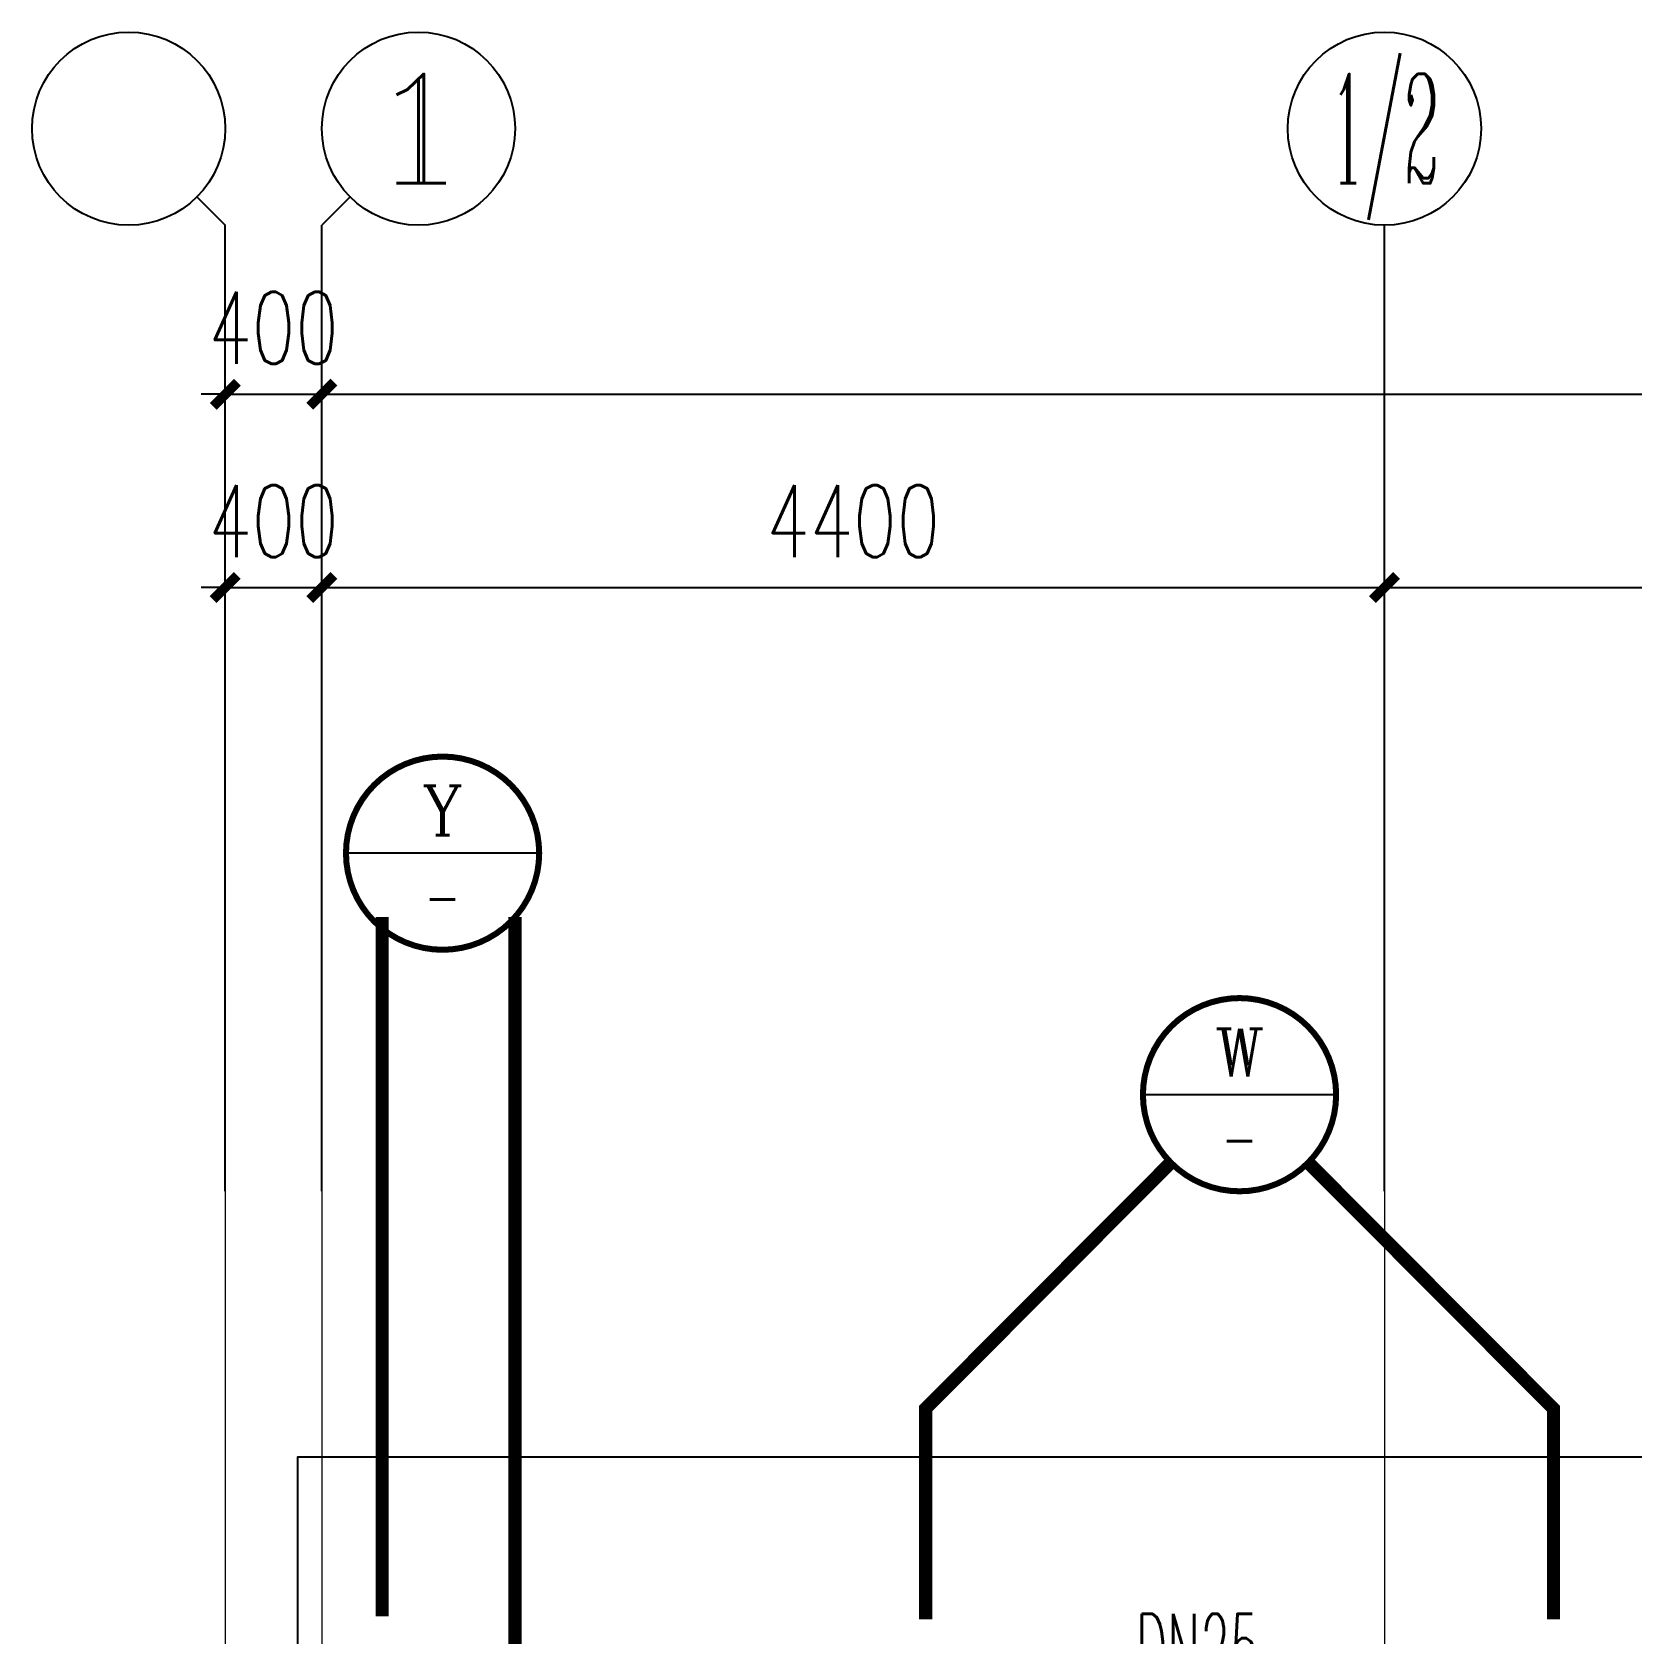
# Model space of a CAD drawing. Extents: x 1031190 to 1725648, y 733081 to 1571294.
# Drawn here: x 1291988 to 1298613, y 1155723 to 1162356 of the extents above; entities that cross this region are included whole.
import ezdxf
from ezdxf.enums import TextEntityAlignment as Align

# ---------------------------------------------------------------- set-up
doc = ezdxf.new("R2010")
doc.units = 0
doc.header["$LTSCALE"] = 1000
doc.header["$MEASUREMENT"] = 0
doc.linetypes.add('ACAD_ISO10W100', pattern=[18.5, 12, -3, 0.5, -3])
doc.linetypes.add('DOTE', pattern=[2.42, 2, -0.2, 0.02, -0.2])
for name, color, linetype in [('A-EQPM-MECH', 191, 'Continuous'), ('AXIS', 3, 'Continuous'), ('AXIS_TEXT', 4, 'Continuous'), ('C-AXIS(轴号)', 3, 'Continuous'), ('C-AXIS-T(字)', 7, 'Continuous'), ('DIM_雨水', 3, 'Continuous'), ('PIPE-污水', 2, 'W'), ('PIPE-雨水', 4, 'Y'), ('TEXT_不分区给水', 7, 'Continuous')]:
    doc.layers.add(name, color=color, linetype=linetype)
doc.layers.add('DOTE', color=19, linetype='DOTE', lineweight=9)
doc.styles.add('_TCH_AXIS', font='COMPLEX', dxfattribs={"bigfont": 'GBCBIG'})
doc.styles.add('_TCH_DIM_T3', font='SIMPLEX', dxfattribs={"width": 0.705882, "bigfont": 'GBCBIG'})
doc.styles.add('_TWT_CIRCLE', font='COMPLEX', dxfattribs={"width": 1.1, "height": 3.5, "bigfont": 'HZTXT'})
doc.styles.add('_TWT_PIPEDN', font='SIMPLEX.shx', dxfattribs={"width": 0.6, "oblique": 10, "height": 3, "bigfont": 'HZTXT.shx'})
doc.styles.add('COMPLEX', font='COMPLEX')
doc.styles.get("Standard").update_dxf_attribs({"font": 'gbenor.shx', "bigfont": 'gbcbig.shx'})
doc.linetypes.add('W', pattern='A,3,-0.2,["W",Standard,S=0.25,R=0,X=-0.1,Y=-0.115],-0.2', length=3.4)
doc.linetypes.add('Y', pattern='A,2,-0.2,["Y",Standard,S=0.4,R=0,X=-0.1,Y=-0.115],-0.35', length=2.55)
doc.dimstyles.new('_TCH_ARCH&&100', dxfattribs={"dimtxt": 297.5, "dimasz": 100, "dimexe": 250, "dimexo": 300, "dimgap": 126.25, "dimtad": 1, "dimdec": 0, "dimzin": 0, "dimdsep": 46, "dimtxsty": '_TCH_DIM_T3', "dimblk": 'ARCHTICK', "dimcen": 0.09, "dimclrt": 7, "dimazin": 2, "dimtfac": 1, "dimtdec": 0, "dimtix": 1, "dimtmove": 2, "dimatfit": 3, "dimfxl": 0, "dimtolj": 1, "dimtzin": 0, "dimarcsym": 0})

# ---------------------------------------------------------------- blocks, each defined once
blk = doc.blocks.new('_ArchTick')
at = {"color": 0, "linetype": 'ByBlock', "const_width": 0.4}
blk.add_lwpolyline([(-0.5, -0.5), (0.5, 0.5)], dxfattribs=at)
blk = doc.blocks.new('*D1074')
at = {"layer": 'AXIS', "color": 0, "lineweight": -2}
for p, q in [((1293187.7, 1157856.1), (1293187.7, 1161106.1)), ((1365187.7, 1157856.1), (1365187.7, 1161106.1)), ((1293187.7, 1160856.1), (1365187.7, 1160856.1))]:
    blk.add_line(p, q, dxfattribs=at)
at = {"layer": 'Defpoints', "color": 0}
for p in [(1365187.7, 1160856.1), (1293187.7, 1157556.1), (1365187.7, 1157556.1)]:
    blk.add_point(p, dxfattribs=at)
at = {"layer": 'AXIS', "color": 0, "lineweight": -2, "xscale": 100, "yscale": 100, "zscale": 100, "rotation": 180}
blk.add_blockref('_ArchTick', (1293187.7, 1160856.1), dxfattribs=at)
at = {"layer": 'AXIS', "color": 0, "lineweight": -2, "xscale": 100, "yscale": 100, "zscale": 100}
blk.add_blockref('_ArchTick', (1365187.7, 1160856.1), dxfattribs=at)
at = {"layer": 'AXIS', "color": 7, "insert": (1329187.7, 1161131.1), "char_height": 297.5, "attachment_point": 5, "style": '_TCH_DIM_T3'}
blk.add_mtext('\\A1;72000', dxfattribs=at)
blk = doc.blocks.new('*D1075')
at = {"layer": 'AXIS', "color": 0, "lineweight": -2}
for p, q in [((1292787.7, 1157856.1), (1292787.7, 1161106.1)), ((1293187.7, 1157856.1), (1293187.7, 1161106.1)), ((1292787.7, 1160856.1), (1292687.7, 1160856.1)), ((1292787.7, 1160856.1), (1293187.7, 1160856.1)), ((1293187.7, 1160856.1), (1293287.7, 1160856.1))]:
    blk.add_line(p, q, dxfattribs=at)
at = {"layer": 'Defpoints', "color": 0}
for p in [(1293187.7, 1160856.1), (1292787.7, 1157556.1), (1293187.7, 1157556.1)]:
    blk.add_point(p, dxfattribs=at)
at = {"layer": 'AXIS', "color": 0, "lineweight": -2, "xscale": 100, "yscale": 100, "zscale": 100}
blk.add_blockref('_ArchTick', (1292787.7, 1160856.1), dxfattribs=at)
at = {"layer": 'AXIS', "color": 0, "lineweight": -2, "xscale": 100, "yscale": 100, "zscale": 100, "rotation": 180}
blk.add_blockref('_ArchTick', (1293187.7, 1160856.1), dxfattribs=at)
at = {"layer": 'AXIS', "color": 7, "insert": (1292987.7, 1161131.1), "char_height": 297.5, "attachment_point": 5, "style": '_TCH_DIM_T3'}
blk.add_mtext('\\A1;400', dxfattribs=at)
blk = doc.blocks.new('*D1076')
at = {"layer": 'AXIS', "color": 0, "lineweight": -2}
for p, q in [((1292787.7, 1157856.1), (1292787.7, 1160306.1)), ((1293187.7, 1157856.1), (1293187.7, 1160306.1)), ((1292787.7, 1160056.1), (1292687.7, 1160056.1)), ((1292787.7, 1160056.1), (1293187.7, 1160056.1)), ((1293187.7, 1160056.1), (1293287.7, 1160056.1))]:
    blk.add_line(p, q, dxfattribs=at)
at = {"layer": 'Defpoints', "color": 0}
for p in [(1293187.7, 1160056.1), (1292787.7, 1157556.1), (1293187.7, 1157556.1)]:
    blk.add_point(p, dxfattribs=at)
at = {"layer": 'AXIS', "color": 0, "lineweight": -2, "xscale": 100, "yscale": 100, "zscale": 100}
blk.add_blockref('_ArchTick', (1292787.7, 1160056.1), dxfattribs=at)
at = {"layer": 'AXIS', "color": 0, "lineweight": -2, "xscale": 100, "yscale": 100, "zscale": 100, "rotation": 180}
blk.add_blockref('_ArchTick', (1293187.7, 1160056.1), dxfattribs=at)
at = {"layer": 'AXIS', "color": 7, "insert": (1292987.7, 1160331.1), "char_height": 297.5, "attachment_point": 5, "style": '_TCH_DIM_T3'}
blk.add_mtext('\\A1;400', dxfattribs=at)
blk = doc.blocks.new('*D1077')
at = {"layer": 'AXIS', "color": 0, "lineweight": -2}
for p, q in [((1293187.7, 1157856.1), (1293187.7, 1160306.1)), ((1297587.7, 1157856.1), (1297587.7, 1160306.1)), ((1293187.7, 1160056.1), (1297587.7, 1160056.1))]:
    blk.add_line(p, q, dxfattribs=at)
at = {"layer": 'Defpoints', "color": 0}
for p in [(1297587.7, 1160056.1), (1293187.7, 1157556.1), (1297587.7, 1157556.1)]:
    blk.add_point(p, dxfattribs=at)
at = {"layer": 'AXIS', "color": 0, "lineweight": -2, "xscale": 100, "yscale": 100, "zscale": 100, "rotation": 180}
blk.add_blockref('_ArchTick', (1293187.7, 1160056.1), dxfattribs=at)
at = {"layer": 'AXIS', "color": 0, "lineweight": -2, "xscale": 100, "yscale": 100, "zscale": 100}
blk.add_blockref('_ArchTick', (1297587.7, 1160056.1), dxfattribs=at)
at = {"layer": 'AXIS', "color": 7, "insert": (1295387.7, 1160331.1), "char_height": 297.5, "attachment_point": 5, "style": '_TCH_DIM_T3'}
blk.add_mtext('\\A1;4400', dxfattribs=at)
blk = doc.blocks.new('*D1078')
at = {"layer": 'AXIS', "color": 0, "lineweight": -2}
for p, q in [((1297587.7, 1157856.1), (1297587.7, 1160306.1)), ((1301787.7, 1157856.1), (1301787.7, 1160306.1)), ((1297587.7, 1160056.1), (1301787.7, 1160056.1))]:
    blk.add_line(p, q, dxfattribs=at)
at = {"layer": 'Defpoints', "color": 0}
for p in [(1301787.7, 1160056.1), (1297587.7, 1157556.1), (1301787.7, 1157556.1)]:
    blk.add_point(p, dxfattribs=at)
at = {"layer": 'AXIS', "color": 0, "lineweight": -2, "xscale": 100, "yscale": 100, "zscale": 100, "rotation": 180}
blk.add_blockref('_ArchTick', (1297587.7, 1160056.1), dxfattribs=at)
at = {"layer": 'AXIS', "color": 0, "lineweight": -2, "xscale": 100, "yscale": 100, "zscale": 100}
blk.add_blockref('_ArchTick', (1301787.7, 1160056.1), dxfattribs=at)
at = {"layer": 'AXIS', "color": 7, "insert": (1299687.7, 1160331.1), "char_height": 297.5, "attachment_point": 5, "style": '_TCH_DIM_T3'}
blk.add_mtext('\\A1;4200', dxfattribs=at)
blk = doc.blocks.new('_AXISO')
blk.add_circle((0, 0), 0.5)
at = {"layer": 'AXIS_TEXT', "style": 'COMPLEX', "width": 1.041667}
blk.add_attdef('A', text='', height=0.56, dxfattribs=at).set_placement((-0.25, -0.28), (0.25, -0.28), align=Align.FIT)
blk = doc.blocks.new('*D1313')
at = {"layer": 'AXIS', "color": 0, "lineweight": -2}
for p, q in [((1293187.7, 1157856.1), (1293187.7, 1161106.1)), ((1365187.7, 1157856.1), (1365187.7, 1161106.1)), ((1293187.7, 1160856.1), (1365187.7, 1160856.1))]:
    blk.add_line(p, q, dxfattribs=at)
at = {"layer": 'Defpoints', "color": 0}
for p in [(1365187.7, 1160856.1), (1293187.7, 1157556.1), (1365187.7, 1157556.1)]:
    blk.add_point(p, dxfattribs=at)
at = {"layer": 'AXIS', "color": 0, "lineweight": -2, "xscale": 100, "yscale": 100, "zscale": 100, "rotation": 180}
blk.add_blockref('_ArchTick', (1293187.7, 1160856.1), dxfattribs=at)
at = {"layer": 'AXIS', "color": 0, "lineweight": -2, "xscale": 100, "yscale": 100, "zscale": 100}
blk.add_blockref('_ArchTick', (1365187.7, 1160856.1), dxfattribs=at)
at = {"layer": 'AXIS', "color": 7, "insert": (1329187.7, 1161131.1), "char_height": 297.5, "attachment_point": 5, "style": '_TCH_DIM_T3'}
blk.add_mtext('\\A1;72000', dxfattribs=at)
blk = doc.blocks.new('*D1314')
at = {"layer": 'AXIS', "color": 0, "lineweight": -2}
for p, q in [((1292787.7, 1157856.1), (1292787.7, 1161106.1)), ((1293187.7, 1157856.1), (1293187.7, 1161106.1)), ((1292787.7, 1160856.1), (1292687.7, 1160856.1)), ((1292787.7, 1160856.1), (1293187.7, 1160856.1)), ((1293187.7, 1160856.1), (1293287.7, 1160856.1))]:
    blk.add_line(p, q, dxfattribs=at)
at = {"layer": 'Defpoints', "color": 0}
for p in [(1293187.7, 1160856.1), (1292787.7, 1157556.1), (1293187.7, 1157556.1)]:
    blk.add_point(p, dxfattribs=at)
at = {"layer": 'AXIS', "color": 0, "lineweight": -2, "xscale": 100, "yscale": 100, "zscale": 100}
blk.add_blockref('_ArchTick', (1292787.7, 1160856.1), dxfattribs=at)
at = {"layer": 'AXIS', "color": 0, "lineweight": -2, "xscale": 100, "yscale": 100, "zscale": 100, "rotation": 180}
blk.add_blockref('_ArchTick', (1293187.7, 1160856.1), dxfattribs=at)
at = {"layer": 'AXIS', "color": 7, "insert": (1292987.7, 1161131.1), "char_height": 297.5, "attachment_point": 5, "style": '_TCH_DIM_T3'}
blk.add_mtext('\\A1;400', dxfattribs=at)
blk = doc.blocks.new('*D1315')
at = {"layer": 'AXIS', "color": 0, "lineweight": -2}
for p, q in [((1292787.7, 1157856.1), (1292787.7, 1160306.1)), ((1293187.7, 1157856.1), (1293187.7, 1160306.1)), ((1292787.7, 1160056.1), (1292687.7, 1160056.1)), ((1292787.7, 1160056.1), (1293187.7, 1160056.1)), ((1293187.7, 1160056.1), (1293287.7, 1160056.1))]:
    blk.add_line(p, q, dxfattribs=at)
at = {"layer": 'Defpoints', "color": 0}
for p in [(1293187.7, 1160056.1), (1292787.7, 1157556.1), (1293187.7, 1157556.1)]:
    blk.add_point(p, dxfattribs=at)
at = {"layer": 'AXIS', "color": 0, "lineweight": -2, "xscale": 100, "yscale": 100, "zscale": 100}
blk.add_blockref('_ArchTick', (1292787.7, 1160056.1), dxfattribs=at)
at = {"layer": 'AXIS', "color": 0, "lineweight": -2, "xscale": 100, "yscale": 100, "zscale": 100, "rotation": 180}
blk.add_blockref('_ArchTick', (1293187.7, 1160056.1), dxfattribs=at)
at = {"layer": 'AXIS', "color": 7, "insert": (1292987.7, 1160331.1), "char_height": 297.5, "attachment_point": 5, "style": '_TCH_DIM_T3'}
blk.add_mtext('\\A1;400', dxfattribs=at)
blk = doc.blocks.new('*D1316')
at = {"layer": 'AXIS', "color": 0, "lineweight": -2}
for p, q in [((1293187.7, 1157856.1), (1293187.7, 1160306.1)), ((1297587.7, 1157856.1), (1297587.7, 1160306.1)), ((1293187.7, 1160056.1), (1297587.7, 1160056.1))]:
    blk.add_line(p, q, dxfattribs=at)
at = {"layer": 'Defpoints', "color": 0}
for p in [(1297587.7, 1160056.1), (1293187.7, 1157556.1), (1297587.7, 1157556.1)]:
    blk.add_point(p, dxfattribs=at)
at = {"layer": 'AXIS', "color": 0, "lineweight": -2, "xscale": 100, "yscale": 100, "zscale": 100, "rotation": 180}
blk.add_blockref('_ArchTick', (1293187.7, 1160056.1), dxfattribs=at)
at = {"layer": 'AXIS', "color": 0, "lineweight": -2, "xscale": 100, "yscale": 100, "zscale": 100}
blk.add_blockref('_ArchTick', (1297587.7, 1160056.1), dxfattribs=at)
at = {"layer": 'AXIS', "color": 7, "insert": (1295387.7, 1160331.1), "char_height": 297.5, "attachment_point": 5, "style": '_TCH_DIM_T3'}
blk.add_mtext('\\A1;4400', dxfattribs=at)
blk = doc.blocks.new('*D1317')
at = {"layer": 'AXIS', "color": 0, "lineweight": -2}
for p, q in [((1297587.7, 1157856.1), (1297587.7, 1160306.1)), ((1301787.7, 1157856.1), (1301787.7, 1160306.1)), ((1297587.7, 1160056.1), (1301787.7, 1160056.1))]:
    blk.add_line(p, q, dxfattribs=at)
at = {"layer": 'Defpoints', "color": 0}
for p in [(1301787.7, 1160056.1), (1297587.7, 1157556.1), (1301787.7, 1157556.1)]:
    blk.add_point(p, dxfattribs=at)
at = {"layer": 'AXIS', "color": 0, "lineweight": -2, "xscale": 100, "yscale": 100, "zscale": 100, "rotation": 180}
blk.add_blockref('_ArchTick', (1297587.7, 1160056.1), dxfattribs=at)
at = {"layer": 'AXIS', "color": 0, "lineweight": -2, "xscale": 100, "yscale": 100, "zscale": 100}
blk.add_blockref('_ArchTick', (1301787.7, 1160056.1), dxfattribs=at)
at = {"layer": 'AXIS', "color": 7, "insert": (1299687.7, 1160331.1), "char_height": 297.5, "attachment_point": 5, "style": '_TCH_DIM_T3'}
blk.add_mtext('\\A1;4200', dxfattribs=at)

msp = doc.modelspace()

# ---------------------------------------------------------------- hatches: boundary and pattern name
at = {"layer": 'PIPE-污水'}
for points in [[(1295687.7, 1156656.1), (1295668.2, 1156675.6), (1295660.2, 1156667.5)], [(1295687.7, 1156656.1), (1295668.2, 1156675.6), (1295660.2, 1156667.5)], [(1295687.7, 1156656.1), (1295660.2, 1156656.1), (1295660.2, 1156667.5)], [(1295687.7, 1156656.1), (1295660.2, 1156656.1), (1295660.2, 1156667.5)], [(1298287.7, 1156656.1), (1298307.2, 1156675.6), (1298315.2, 1156667.5)], [(1298287.7, 1156656.1), (1298307.2, 1156675.6), (1298315.2, 1156667.5)], [(1298287.7, 1156656.1), (1298315.2, 1156656.1), (1298315.2, 1156667.5)], [(1298287.7, 1156656.1), (1298315.2, 1156656.1), (1298315.2, 1156667.5)]]:
    msp.add_hatch(color=256, dxfattribs=at).paths.add_polyline_path(points)

# ---------------------------------------------------------------- linework, layer by layer
at = {"layer": 'A-EQPM-MECH', "color": 8}
msp.add_lwpolyline([(1293087.7, 1153656.1), (1293087.7, 1156456.1), (1327287.7, 1156456.1), (1327287.7, 1153656.1)], dxfattribs=at)
msp.add_lwpolyline([(1293087.7, 1153656.1), (1293087.7, 1156456.1), (1327287.7, 1156456.1), (1327287.7, 1153656.1)], dxfattribs=at)
at = {"layer": 'C-AXIS(轴号)'}
for p, q in [((1292670.5, 1161673.3), (1292787.7, 1161556.1)), ((1292670.5, 1161673.3), (1292787.7, 1161556.1)), ((1293304.9, 1161673.3), (1293187.7, 1161556.1)), ((1293304.9, 1161673.3), (1293187.7, 1161556.1)), ((1292787.7, 1157556.1), (1292787.7, 1161556.1)), ((1292787.7, 1157556.1), (1292787.7, 1161556.1)), ((1293187.7, 1157556.1), (1293187.7, 1161556.1)), ((1293187.7, 1157556.1), (1293187.7, 1161556.1)), ((1297587.7, 1157556.1), (1297587.7, 1161556.1)), ((1297587.7, 1157556.1), (1297587.7, 1161556.1))]:
    msp.add_line(p, q, dxfattribs=at)
at = {"layer": 'DIM_雨水'}
for p, q in [((1294087.7, 1158956.1), (1293287.7, 1158956.1)), ((1294087.7, 1158956.1), (1293287.7, 1158956.1)), ((1297387.7, 1157956.1), (1296587.7, 1157956.1)), ((1297387.7, 1157956.1), (1296587.7, 1157956.1))]:
    msp.add_line(p, q, dxfattribs=at)
at = {"layer": 'DIM_雨水', "const_width": 25}
for points in [[(1294087.7, 1158956.1, 1), (1293287.7, 1158956.1, 1)], [(1294087.7, 1158956.1, 1), (1293287.7, 1158956.1, 1)], [(1297387.7, 1157956.1, 1), (1296587.7, 1157956.1, 1)], [(1297387.7, 1157956.1, 1), (1296587.7, 1157956.1, 1)]]:
    msp.add_lwpolyline(points, format="xyb", close=True, dxfattribs=at)
at = {"layer": 'DOTE', "linetype": 'ACAD_ISO10W100', "ltscale": 100}
for p, q in [((1292787.7, 1157556.1), (1292787.7, 1132856.1)), ((1292787.7, 1157556.1), (1292787.7, 1132856.1)), ((1293187.7, 1157556.1), (1293187.7, 1132856.1)), ((1293187.7, 1157556.1), (1293187.7, 1132856.1)), ((1297587.7, 1157556.1), (1297587.7, 1145156.1)), ((1297587.7, 1157556.1), (1297587.7, 1145156.1))]:
    msp.add_line(p, q, dxfattribs=at)
at = {"layer": 'PIPE-污水', "const_width": 55}
for points in [[(1296703.1, 1157675.1), (1295687.7, 1156656.1)], [(1296703.1, 1157675.1), (1295687.7, 1156656.1)], [(1297272.3, 1157675.1), (1298287.7, 1156656.1)], [(1297272.3, 1157675.1), (1298287.7, 1156656.1)], [(1295687.7, 1155783.6), (1295687.7, 1156656.1)], [(1295687.7, 1155783.6), (1295687.7, 1156656.1)], [(1298287.7, 1155783.6), (1298287.7, 1156656.1)], [(1298287.7, 1155783.6), (1298287.7, 1156656.1)]]:
    msp.add_lwpolyline(points, dxfattribs=at)
at = {"layer": 'PIPE-雨水', "const_width": 55}
for points in [[(1293437.6, 1155796.7), (1293437.5, 1158691.8)], [(1293437.6, 1155796.7), (1293437.5, 1158691.8)], [(1293987.7, 1154875.4), (1293987.7, 1158691.6)], [(1293987.7, 1154875.4), (1293987.7, 1158691.6)]]:
    msp.add_lwpolyline(points, dxfattribs=at)

# ---------------------------------------------------------------- block references
at = {"layer": 'C-AXIS(轴号)', "xscale": 800, "yscale": 800, "zscale": 800}
msp.add_blockref('_AXISO', (1292387.7, 1161956.1), dxfattribs=at)
msp.add_blockref('_AXISO', (1292387.7, 1161956.1), dxfattribs=at)
at = {"layer": 'C-AXIS(轴号)'}
ref = msp.add_blockref('_AXISO', (1293587.7, 1161956.1), dxfattribs=dict(at, xscale=800, yscale=800, zscale=800))
ref.add_attrib('A', '1', dxfattribs={"layer": 'C-AXIS-T(字)', "height": 452.5, "style": '_TCH_AXIS', "width": 2.333333}).set_placement((1293361.4, 1161729.9), (1293814, 1161729.9), align=Align.FIT)
ref = msp.add_blockref('_AXISO', (1293587.7, 1161956.1), dxfattribs=dict(at, xscale=800, yscale=800, zscale=800))
ref.add_attrib('A', '1', dxfattribs={"layer": 'C-AXIS-T(字)', "height": 452.5, "style": '_TCH_AXIS', "width": 2.333333}).set_placement((1293361.4, 1161729.9), (1293814, 1161729.9), align=Align.FIT)
ref = msp.add_blockref('_AXISO', (1297587.7, 1161956.1), dxfattribs=dict(at, xscale=800, yscale=800, zscale=800))
ref.add_attrib('A', '1/2', dxfattribs={"layer": 'C-AXIS-T(字)', "height": 452.55, "style": '_TCH_AXIS', "width": 0.411765}).set_placement((1297361.4, 1161729.9), (1297814, 1161729.9), align=Align.FIT)
ref = msp.add_blockref('_AXISO', (1297587.7, 1161956.1), dxfattribs=dict(at, xscale=800, yscale=800, zscale=800))
ref.add_attrib('A', '1/2', dxfattribs={"layer": 'C-AXIS-T(字)', "height": 452.55, "style": '_TCH_AXIS', "width": 0.411765}).set_placement((1297361.4, 1161729.9), (1297814, 1161729.9), align=Align.FIT)

# ---------------------------------------------------------------- texts
at = {"layer": 'DIM_雨水', "color": 7, "style": '_TWT_CIRCLE'}
for s, height, width, p, p2 in [('Y', 203.9, 0.926316, (1293602.3, 1159030.9), (1293773.1, 1159030.9)), ('Y', 203.9, 0.926316, (1293602.3, 1159030.9), (1293773.1, 1159030.9)), ('-', 207, 0.855556, (1293611.8, 1158674.9), (1293763.6, 1158674.9)), ('-', 207, 0.855556, (1293611.8, 1158674.9), (1293763.6, 1158674.9)), ('-', 207, 0.855556, (1296911.8, 1157674.9), (1297063.6, 1157674.9)), ('-', 207, 0.855556, (1296911.8, 1157674.9), (1297063.6, 1157674.9))]:
    msp.add_text(s, height=height, dxfattribs=dict(at, width=width)).set_placement(p, p2, align=Align.FIT)
msp.add_text('W', height=197, dxfattribs=at).set_placement((1296884.5, 1158031.9), (1297090.9, 1158031.9), align=Align.FIT)
msp.add_text('W', height=197, dxfattribs=at).set_placement((1296884.5, 1158031.9), (1297090.9, 1158031.9), align=Align.FIT)
at = {"layer": 'TEXT_不分区给水', "style": '_TWT_PIPEDN', "width": 0.48}
msp.add_text('DN25', height=300, dxfattribs=at).set_placement((1296559.1, 1155506.1))
msp.add_text('DN25', height=300, dxfattribs=at).set_placement((1296559.1, 1155506.1))

# ---------------------------------------------------------------- dimensions: what is measured, and where the dimension line sits
at = {"layer": 'AXIS'}
for p1, p2, distance, picture, middle in [((1292787.7, 1157556.1), (1293187.7, 1157556.1), 3300, '*D1075', (1292987.7, 1161131.1)), ((1292787.7, 1157556.1), (1293187.7, 1157556.1), 3300, '*D1314', (1292987.7, 1161131.1)), ((1293187.7, 1157556.1), (1365187.7, 1157556.1), 3300, '*D1074', (1329187.7, 1161131.1)), ((1293187.7, 1157556.1), (1365187.7, 1157556.1), 3300, '*D1313', (1329187.7, 1161131.1)), ((1292787.7, 1157556.1), (1293187.7, 1157556.1), 2500, '*D1076', (1292987.7, 1160331.1)), ((1292787.7, 1157556.1), (1293187.7, 1157556.1), 2500, '*D1315', (1292987.7, 1160331.1)), ((1293187.7, 1157556.1), (1297587.7, 1157556.1), 2500, '*D1077', (1295387.7, 1160331.1)), ((1293187.7, 1157556.1), (1297587.7, 1157556.1), 2500, '*D1316', (1295387.7, 1160331.1)), ((1297587.7, 1157556.1), (1301787.7, 1157556.1), 2500, '*D1078', (1299687.7, 1160331.1)), ((1297587.7, 1157556.1), (1301787.7, 1157556.1), 2500, '*D1317', (1299687.7, 1160331.1))]:
    dim = msp.add_aligned_dim(p1=p1, p2=p2, distance=distance, dimstyle='_TCH_ARCH&&100', dxfattribs=at)
    dim.commit()
    dim.dimension.update_dxf_attribs({"geometry": picture, "text_midpoint": middle})

doc.saveas('drawing.dxf')
